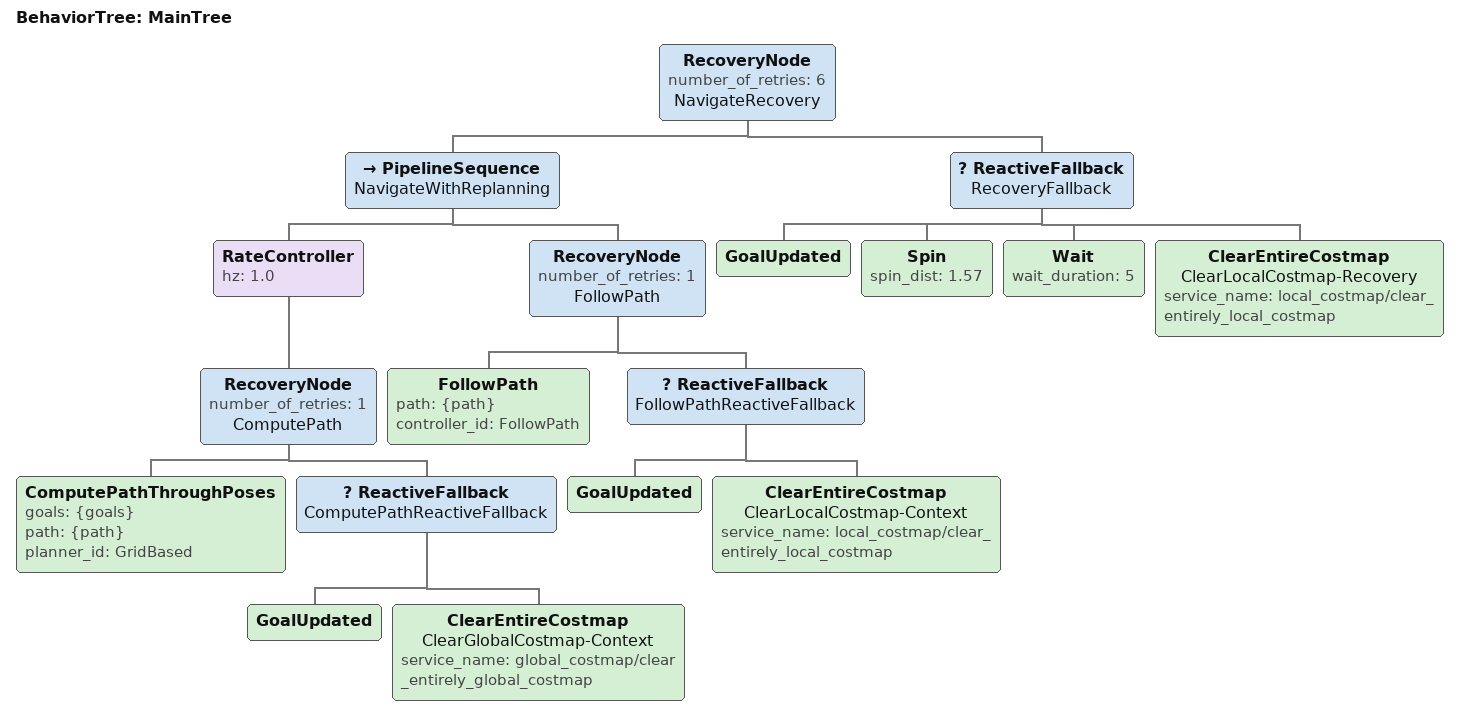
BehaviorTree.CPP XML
<?xml version="1.0"?>
<root main_tree_to_execute="MainTree">
  <BehaviorTree ID="MainTree">
    <RecoveryNode number_of_retries="6" name="NavigateRecovery">
      <PipelineSequence name="NavigateWithReplanning">
        <RateController hz="1.0">
          <RecoveryNode number_of_retries="1" name="ComputePath">
            <ComputePathThroughPoses goals="{goals}" path="{path}" planner_id="GridBased"/>
            <ReactiveFallback name="ComputePathReactiveFallback">
              <GoalUpdated/>
              <ClearEntireCostmap name="ClearGlobalCostmap-Context" service_name="global_costmap/clear_entirely_global_costmap"/>
            </ReactiveFallback>
          </RecoveryNode>
        </RateController>
        <RecoveryNode number_of_retries="1" name="FollowPath">
          <FollowPath path="{path}" controller_id="FollowPath"/>
          <ReactiveFallback name="FollowPathReactiveFallback">
            <GoalUpdated/>
            <ClearEntireCostmap name="ClearLocalCostmap-Context" service_name="local_costmap/clear_entirely_local_costmap"/>
          </ReactiveFallback>
        </RecoveryNode>
      </PipelineSequence>
      <ReactiveFallback name="RecoveryFallback">
        <GoalUpdated/>
        <Spin spin_dist="1.57"/>
        <Wait wait_duration="5"/>
        <ClearEntireCostmap name="ClearLocalCostmap-Recovery" service_name="local_costmap/clear_entirely_local_costmap"/>
      </ReactiveFallback>
    </RecoveryNode>
  </BehaviorTree>
</root>
